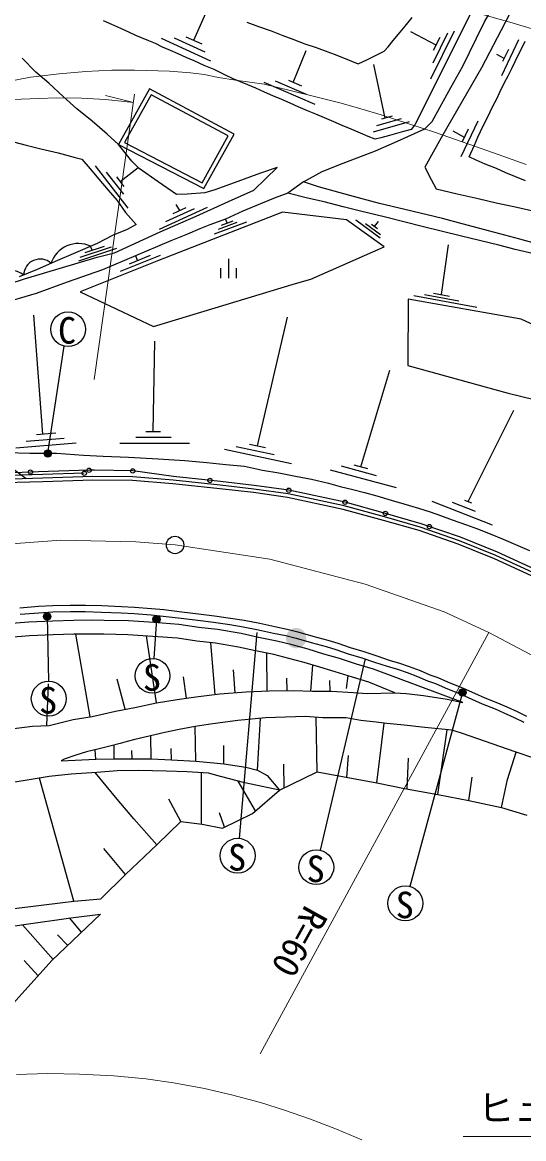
# Model space of a CAD drawing. Units: millimetres at full size, sheet at 1:1000; details may follow other scales. Extents: x 40000 to 680000, y 20000 to 380000.
# Drawn here: x 449102 to 483669, y 263692 to 340653 of the extents above; entities that cross this region are included whole.
import ezdxf
from ezdxf.enums import TextEntityAlignment as Align

# ---------------------------------------------------------------- set-up
doc = ezdxf.new("R2010")
doc.units = ezdxf.units.MM
doc.header["$LTSCALE"] = 1000
doc.linetypes.add('CHAIN', pattern=[18.5, 12, -1.5, 3.5, -1.5])
for name, color, linetype, lineweight in [('M-BGD', 7, 'Continuous', 25), ('M-BGD-EXST', 7, 'Continuous', 25), ('M-BMK', 2, 'CHAIN', 13), ('M-BMK-SRVR', 3, 'Continuous', 25), ('M-STR-HTXT', 7, 'Continuous', 13)]:
    doc.layers.add(name, color=color, linetype=linetype, lineweight=lineweight)
doc.styles.add('ＭＳ ゴシック', font='')
doc.styles.get('ＭＳ ゴシック').set_extended_font_data('MS Gothic')

msp = doc.modelspace()

# ---------------------------------------------------------------- hatches: boundary and pattern name
at = {"layer": 'M-BGD'}
msp.add_hatch(color=256, dxfattribs=at).paths.add_polyline_path([(467282, 298199, 1), (468682, 298199, 1)])
at = {"layer": 'M-BGD-EXST'}
for points in [[(450645, 310812, 1), (451084, 311051, 0.41421), (450745, 311151, 0.41421)], [(450598, 299568, 1), (451037, 299808, 0.41421), (450698, 299908, 0.41421)], [(458132, 299377, 1), (458571, 299616, 0.41421), (458232, 299716, 0.41421)], [(479227, 294333, 1), (479666, 294572, 0.41421), (479327, 294672, 0.41421)]]:
    msp.add_hatch(color=256, dxfattribs=at).paths.add_polyline_path(points)

# ---------------------------------------------------------------- linework, layer by layer
at = {"layer": 'M-BGD'}
for p, q in [((460924, 339412), (461748, 341285)), ((458664, 339566), (462073, 338006)), ((459579, 339588), (461685, 338624)), ((460379, 339661), (461469, 339163)), ((477630, 339073), (475898, 339998)), ((477271, 336756), (478903, 340075)), ((477429, 337871), (478439, 339925)), ((477459, 338725), (477904, 339629)), ((482159, 336989), (483334, 339465)), ((467782, 336516), (468668, 338702)), ((482239, 337973), (482635, 338808)), ((482326, 338158), (481810, 338439)), ((474116, 334055), (473341, 337751)), ((465749, 336521), (469275, 335002)), ((466544, 336614), (468671, 335697)), ((467449, 336659), (468347, 336272)), ((473553, 333532), (475248, 334012)), ((473894, 333993), (474620, 334198)), ((473323, 333103), (475800, 333805)), ((479360, 331403), (480525, 333863)), ((479460, 332431), (479876, 333310)), ((479591, 332709), (478799, 333144)), ((454118, 330759), (456388, 327838)), ((454894, 330331), (456086, 328797)), ((455851, 329670), (457088, 330643)), ((455596, 329998), (456105, 329343)), ((458554, 326392), (461867, 327902)), ((459504, 327484), (460405, 327895)), ((459954, 327690), (459700, 328103)), ((459008, 326929), (460984, 327829)), ((463234, 326828), (463110, 327086)), ((462363, 326079), (464591, 326904)), ((462630, 326391), (463926, 326871)), ((462828, 326678), (463640, 326978)), ((472095, 327034), (473785, 325798)), ((472766, 326791), (473801, 326034)), ((473176, 326738), (473599, 326429)), ((473387, 326584), (473656, 326933)), ((453009, 324220), (455622, 325083)), ((453098, 324460), (455250, 325170)), ((453430, 324780), (454776, 325224)), ((453918, 324941), (453806, 325218)), ((477999, 321882), (478492, 325310)), ((455880, 323489), (458621, 324601)), ((456484, 324004), (457928, 324590)), ((457054, 324235), (456919, 324555)), ((463332, 323016), (463332, 324344)), ((462799, 323016), (462799, 323713)), ((463865, 323016), (463865, 323713)), ((476090, 321829), (480430, 321024)), ((476841, 321893), (479209, 321454)), ((477451, 321983), (478547, 321780)), ((450516, 312271), (449903, 320464)), ((465318, 311458), (467378, 320321)), ((458127, 312449), (458236, 318675)), ((472438, 310014), (474439, 316672)), ((479835, 307627), (482986, 313909)), ((449364, 311776), (451988, 311990)), ((450083, 312236), (451417, 312345)), ((456922, 312049), (459362, 312049)), ((457615, 312449), (458640, 312449)), ((448655, 311317), (452816, 311656)), ((455825, 311649), (460632, 311649)), ((463047, 311227), (467652, 310246)), ((463849, 311414), (466458, 310858)), ((464765, 311576), (465871, 311341)), ((447140, 310864), (449366, 309195)), ((470336, 309805), (474871, 308578)), ((471080, 310070), (473497, 309416)), ((471969, 310140), (472907, 309887)), ((477327, 307641), (481485, 306015)), ((478740, 307572), (480333, 306949)), ((479599, 307719), (480071, 307534)), ((453787, 292784), (452802, 298469)), ((458356, 293732), (457675, 298351)), ((462398, 294317), (462109, 297884)), ((465978, 294556), (465967, 297159)), ((469002, 294546), (469128, 296345)), ((460418, 294059), (460215, 295534)), ((463767, 294433), (463672, 296004)), ((471543, 295609), (471423, 294723)), ((450799, 292167), (450909, 295043)), ((456185, 293296), (455649, 295361)), ((467356, 294585), (467332, 295444)), ((470326, 294542), (470313, 295278)), ((465310, 289101), (465524, 292675)), ((469434, 288974), (469358, 292745)), ((461065, 289711), (461015, 292098)), ((473538, 288227), (474054, 292333)), ((477745, 287417), (478401, 291887)), ((457980, 289880), (457967, 291461)), ((454164, 289862), (454115, 290499)), ((455441, 289874), (455429, 290836)), ((456666, 289876), (456661, 290459)), ((459379, 289819), (459363, 290599)), ((462990, 289542), (462987, 290801)), ((467146, 287874), (467139, 289519)), ((471486, 288600), (471592, 290099)), ((475643, 287802), (475730, 289932)), ((461451, 285379), (461452, 288925)), ((479885, 287004), (480120, 288624)), ((452660, 280072), (450291, 288541)), ((465178, 286301), (463976, 288350)), ((460031, 285566), (459205, 287109)), ((463042, 285172), (462687, 286149)), ((456217, 281910), (454719, 283703)), ((453188, 277918), (452360, 278913)), ((451236, 276052), (449117, 278441)), ((452248, 277020), (451534, 277748)), ((450200, 274922), (449232, 275965))]:
    msp.add_line(p, q, dxfattribs=at)
for points in [[(482173, 345609), (479980, 341195), (476176, 333587)], [(484842, 345619), (484174, 344224), (482384, 340645), (480751, 337519), (478093, 332906), (476861, 330677), (477291, 329814), (477624, 329180), (479089, 328821), (480532, 328499), (481764, 328210), (482997, 327946), (484496, 327600), (485602, 327380), (487038, 327053), (488408, 326776), (489560, 326531), (490699, 326261), (491898, 326031), (492889, 325845), (493325, 325730)], [(468495, 329646), (469780, 330366), (471221, 330939), (473447, 331802), (474958, 332467), (476864, 333313), (477353, 333817), (477888, 334785), (478641, 336166), (479478, 337637), (480401, 339522), (480974, 340684), (481462, 341551), (482145, 342949), (482904, 344451), (483361, 345194)], [(464580, 340663), (465387, 340366), (466251, 340065), (467060, 339741), (467749, 339498), (468580, 339181), (469356, 338915), (470156, 338611), (470778, 338378), (471631, 338035), (472266, 337796), (472908, 338093), (473540, 338408), (474046, 338656), (474324, 338956), (474679, 339406), (475033, 339847), (475505, 340381), (475989, 340979)], [(463631, 336746), (463069, 337038), (462332, 337397), (461649, 337679), (460944, 337993), (460389, 338234), (459855, 338470), (459322, 338716), (458778, 338944), (458289, 339187), (457834, 339366), (457327, 339577), (456935, 339738), (456449, 339984), (455897, 340236), (455268, 340500), (454691, 340757)], [(483805, 329732), (483052, 330021), (482428, 330266), (481789, 330576), (481016, 330865), (480387, 331144), (479900, 331390), (480276, 332194), (480501, 332729), (480691, 333124), (480922, 333604), (481132, 333991), (481354, 334477), (481543, 334862), (481815, 335386), (482021, 335827), (482344, 336494), (482589, 336964), (482844, 337465), (483080, 337952), (483341, 338479), (483531, 338867), (483779, 339364)], [(447108, 322284), (449261, 322977), (454253, 324461), (455464, 324759), (458602, 326221), (461091, 327300), (463314, 328312), (465055, 329091), (466675, 330643), (465522, 330259), (463718, 329587), (462372, 329107), (461689, 328893), (460462, 328797), (459725, 328786), (458475, 329659), (457147, 330584), (456657, 331074), (455744, 332238), (454952, 332943), (453924, 333842), (452862, 334690), (451927, 335531), (450925, 336455), (450033, 337228), (449082, 338186)], [(476176, 333587), (475913, 333261), (475380, 333120), (474420, 332843), (473810, 332685), (473423, 332587), (472955, 332790), (472407, 333016), (471785, 333295), (471162, 333551), (470573, 333803), (469933, 334062), (469335, 334324), (468775, 334547), (468124, 334834), (467571, 335084), (466990, 335325), (466379, 335593), (465798, 335849), (465198, 336103), (464659, 336350), (463631, 336746)], [(448504, 332413), (449371, 332193), (450374, 331940), (451565, 331650), (452746, 331341), (453206, 331219), (453769, 330564), (454387, 329851), (455015, 329085), (455632, 328362), (456218, 327553), (456941, 326712), (456335, 326369), (455376, 325977), (454258, 325414), (452614, 324702), (451517, 324243), (450117, 323617), (448884, 323097)], [(485974, 325001), (483400, 325708), (481681, 326157), (479431, 326755), (478068, 327126), (475477, 327755), (473735, 328173), (471673, 328716), (469527, 329312), (468495, 329646), (467403, 328874)], [(484376, 324693), (483092, 324993), (481953, 325292), (480634, 325621), (479374, 325909), (477974, 326261), (476760, 326554), (475417, 326893), (474054, 327244), (472423, 327636), (471221, 327935), (469907, 328287), (468762, 328528), (467403, 328874), (466539, 328557), (465514, 328148), (464299, 327636), (463110, 327086), (462037, 326703), (461351, 326426), (460500, 326058), (459342, 325595), (458415, 325187), (454630, 323587), (452187, 322729), (450056, 321952), (447532, 321226)], [(475706, 321557), (475687, 316988), (482591, 315078), (484390, 314649), (488229, 313099), (491103, 311883), (494881, 309512), (499113, 309512)], [(499113, 309512), (496194, 312774), (495467, 313334), (490236, 317053), (483488, 320178), (475706, 321557)], [(448032, 310995), (449626, 310948), (451469, 310941), (453318, 310824), (454667, 310749), (456426, 310666), (458469, 310563), (460305, 310447), (461817, 310316), (463132, 310178), (464424, 310048), (465668, 309787), (466784, 309601), (467932, 309374), (469038, 309147), (470206, 308886), (471014, 308654), (471892, 308445), (472684, 308242), (473542, 308017), (474535, 307715), (475415, 307468), (476421, 307157), (477230, 306901), (477938, 306644), (478749, 306348), (479718, 306021), (480485, 305723), (481361, 305383), (482250, 305020), (483273, 304581), (484065, 304236)], [(453369, 309568), (450498, 309479), (446905, 309372), (443259, 308996), (439613, 308393), (436493, 307711), (435562, 307717)], [(453700, 309774), (450225, 309673), (447400, 309548), (444403, 309286), (441634, 308922), (437363, 308084), (436795, 307956)], [(484415, 302953), (481858, 304131), (479324, 305150), (476605, 306087), (474137, 306799), (471351, 307562), (467477, 308393), (465093, 308728), (462771, 308996), (459526, 309332), (456712, 309728), (454069, 309774), (453700, 309774)], [(484311, 302726), (481759, 303901), (479236, 304916), (476530, 305849), (474069, 306558), (471292, 307319), (467433, 308147), (465061, 308480), (462744, 308748), (459503, 309083), (456716, 309310), (453958, 309336), (450506, 309229), (446921, 309122), (443292, 308749), (439660, 308148), (436502, 307457), (434381, 307046)], [(484207, 302499), (481660, 303672), (479149, 304682), (476455, 305610), (474001, 306318), (471233, 307076), (467389, 307901), (465030, 308232), (462716, 308499), (459480, 308834), (456705, 309060), (453961, 309086), (450513, 308979), (446938, 308873), (443325, 308501), (439707, 307902), (436511, 307203), (434498, 306712)], [(448919, 300290), (450218, 300400), (451197, 300453), (452410, 300475), (453450, 300480), (454584, 300449), (455948, 300391), (456839, 300336), (458015, 300248), (458849, 300173), (460110, 300021), (461252, 299885), (462348, 299739), (463466, 299573), (464405, 299431), (465474, 299222), (466519, 298991), (467365, 298824), (468101, 298633), (469128, 298336), (470168, 298055), (470862, 297849), (471702, 297549), (472654, 297279), (473536, 296975), (474400, 296687), (475098, 296481), (475777, 296255), (476524, 295967), (477194, 295673), (477748, 295484), (478424, 295197), (479506, 294744), (480274, 294410), (480989, 294088), (481865, 293747), (482497, 293469), (483213, 293135), (483856, 292818)], [(479470, 293751), (473312, 296049), (472152, 296413), (470960, 296790), (469897, 297102), (468804, 297438), (467706, 297726), (466640, 297993), (465385, 298244), (464186, 298517), (462566, 298785), (461270, 298942), (459896, 299143), (458176, 299270), (456424, 299386), (454747, 299418), (453850, 299428), (452647, 299418), (451197, 299376), (449543, 299302), (448091, 299196)], [(448952, 299841), (450249, 299951), (451213, 300003), (452415, 300025), (453445, 300030), (454568, 299999), (455925, 299942), (456808, 299887), (457978, 299800), (458802, 299725), (460057, 299575), (461196, 299439), (462286, 299293), (463399, 299128), (464328, 298987), (465382, 298781), (466426, 298551), (467265, 298385), (467982, 298199), (469007, 297903), (470045, 297622), (470722, 297421), (471565, 297121), (472519, 296849), (473392, 296549), (474265, 296257), (474963, 296051), (475625, 295831), (476352, 295550), (477030, 295254), (477587, 295063), (478249, 294783), (479329, 294330), (480092, 293999), (480814, 293673), (481693, 293331), (482311, 293060), (483018, 292729), (483671, 292407)], [(447975, 291892), (449804, 292121), (450946, 292173), (452599, 292579), (453918, 292807), (455520, 293171), (456850, 293421), (458356, 293732), (459779, 293960), (461058, 294158), (462710, 294355), (464540, 294490), (466129, 294562), (467793, 294594), (469101, 294542), (470392, 294542), (471929, 294459), (472884, 294376), (474786, 294417), (472988, 295154), (471867, 295507), (470683, 295881), (469624, 296192), (468544, 296524), (467471, 296806), (466432, 297065), (465186, 297315), (464002, 297584), (462432, 297845), (461144, 298000), (459792, 298198), (458110, 298322), (456384, 298437), (454733, 298468), (453848, 298478), (452664, 298468), (451231, 298427), (449599, 298354), (448185, 298250)], [(474786, 294417), (475573, 294393), (476765, 294250), (478393, 294000), (479470, 293751)], [(484373, 289914), (483141, 290332), (479385, 291652), (478722, 291858), (476847, 292028), (475420, 292198), (474241, 292311), (473505, 292398), (472450, 292531), (471438, 292707), (469819, 292707), (468630, 292805), (465869, 292707), (463963, 292529), (462749, 292368), (461919, 292246), (461015, 292098), (459927, 291898), (458929, 291689), (458247, 291526), (457558, 291367), (456863, 291203), (456325, 291062), (455853, 290944), (455130, 290760), (454405, 290566), (453533, 290363), (452782, 290124), (451979, 289865), (451776, 289740), (454164, 289862), (455441, 289874), (456739, 289876), (457980, 289880), (459379, 289819), (461065, 289711), (462317, 289603), (462990, 289542), (464516, 289294), (465310, 289101), (465982, 288730), (466838, 287727)], [(482149, 286534), (482565, 288458), (483141, 290332)], [(466838, 287727), (464444, 288228), (462776, 288664), (461929, 288896), (460466, 288985), (459022, 289038), (457132, 289074), (455634, 289047), (454242, 288932), (452476, 288825), (450960, 288655), (449445, 288397), (448152, 288192), (445255, 286428), (443695, 285455), (441751, 284207), (440432, 283431), (438746, 282361), (437560, 281538), (435118, 279427), (433744, 278250), (432256, 276957), (429991, 274970), (427627, 272812)], [(448547, 279556), (451885, 279967), (452660, 280072), (454524, 280227), (456217, 281910), (458402, 283973), (460031, 285566), (461501, 285372), (462899, 285102), (464962, 286116), (466838, 287727), (469434, 288974), (473538, 288227), (475455, 287836), (477745, 287417), (479885, 287004), (482149, 286534), (483896, 285996)], [(458368, 283940), (456794, 285746), (455643, 287099), (454129, 288925)]]:
    msp.add_lwpolyline(points, dxfattribs=at)
for points in [[(457877, 336062), (455744, 332238), (461628, 329186), (463700, 332948)], [(457996, 335659), (456157, 332362), (461507, 329587), (463291, 332827)], [(453084, 322075), (458140, 319687), (467932, 322647), (468994, 322950), (474051, 325175), (471460, 327045), (467036, 327575), (458487, 324227)], [(454497, 279170), (451148, 275969), (446199, 270506), (440878, 269112), (437520, 268438), (433209, 269076), (430554, 269387), (429378, 269304), (424965, 269123), (426228, 270968), (428917, 272333), (434675, 275152), (436292, 275675), (441156, 277280), (442433, 277431), (445493, 277903), (449206, 278455), (452444, 278926)]]:
    msp.add_lwpolyline(points, close=True, dxfattribs=at)
for centre in [(449662, 309649), (453369, 309568), (453700, 309774), (456712, 309728), (462041, 309072), (467477, 308393), (471351, 307562), (474137, 306799), (477171, 305892)]:
    msp.add_circle(centre, 150, dxfattribs=at)
for centre, radius, start, end in [((452968, 323409), 1994, 65.14738, 161.3349), ((450329, 323197), 1133, 48.58425, 178.40267), ((448319, 322133), 1404, 51.32564, 176.12454)]:
    msp.add_arc(centre, radius, start, end, dxfattribs=at)
at = {"layer": 'M-BGD-EXST'}
for p, q in [((450855, 310952), (451981, 318321)), ((450818, 299688), (450900, 295226)), ((458352, 299496), (458164, 296797)), ((465270, 298579), (464053, 284395)), ((472749, 296770), (469645, 283575)), ((479447, 294453), (475825, 281076))]:
    msp.add_line(p, q, dxfattribs=at)
for centre, radius in [((452260, 319493), 1200), ((450865, 310932), 250), ((450818, 299688), 250), ((458352, 299496), 250), ((458081, 295600), 1200), ((450922, 294026), 1200), ((479447, 294453), 250), ((463951, 283200), 1200), ((469370, 282407), 1200), ((475512, 279918), 1200)]:
    msp.add_circle(centre, radius, dxfattribs=at)
at = {"layer": 'M-BMK'}
msp.add_lwpolyline([(265748, 270866), (300012, 271285), (307827, 271500), (317982, 272117), (331293, 273314), (344478, 274931), (354438, 276565), (363688, 278567), (374961, 281418), (386922, 285040), (388628, 285628), (433493, 301886), (440414, 303643), (445735, 304501), (451760, 304952), (456936, 304827), (459632, 304622), (466156, 303652), (472732, 301927), (478193, 300005), (481268, 298580), (548412, 263314)], dxfattribs=at)
at = {"layer": 'M-BMK-SRVR'}
msp.add_circle((459632, 304622), 600, dxfattribs=at)
at = {"layer": 'M-STR-HTXT'}
for p, q in [((454060, 316040), (456845, 335695)), ((456763, 335118), (454826, 335614)), ((465509, 269544), (481268, 298580))]:
    msp.add_line(p, q, dxfattribs=at)
for points in [[(478565, 341724), (480336, 341323), (482708, 340665), (485163, 339930)], [(462624, 336856), (461633, 337060), (460700, 337164), (459252, 337295), (456844, 337351), (455272, 337351), (453474, 337258), (451634, 337098), (449663, 336872), (446701, 336298)], [(476590, 333386), (473834, 334279), (472430, 334687), (471078, 335082), (469427, 335500), (467572, 335959), (465770, 336383), (463794, 336663), (462624, 336856)], [(456763, 335118), (454846, 335327), (453172, 335426), (451460, 335453), (449019, 335363), (447254, 335273), (444275, 334697), (441177, 334004), (438341, 333392), (436464, 332963), (434660, 332614), (431786, 331967), (429967, 331599), (428593, 331333), (425971, 330736), (424381, 330392), (422956, 330080), (421793, 329822), (420236, 329502), (418971, 329252), (418172, 329069), (416779, 328752), (414928, 328363), (414175, 328165)], [(483843, 330842), (481579, 331660), (480348, 332099), (477578, 333063), (476590, 333386)], [(513595, 277008), (505601, 263842), (479502, 263842)], [(472502, 263611), (470767, 264345), (468967, 265038), (467173, 265665), (465521, 266184), (463533, 266705), (461666, 267158), (459521, 267545), (457618, 267819), (455406, 268018), (453052, 268145), (450871, 268192), (448711, 268105)]]:
    msp.add_lwpolyline(points, dxfattribs=at)

# ---------------------------------------------------------------- texts
at = {"layer": 'M-BGD-EXST', "style": 'ＭＳ ゴシック'}
for s, p in [('C', (452185, 319417)), ('S', (458039, 295488)), ('S', (450880, 293915)), ('S', (463909, 283088)), ('S', (469328, 282295)), ('S', (475470, 279806))]:
    msp.add_text(s, height=1833, dxfattribs=at).set_placement(p, align=Align.MIDDLE_CENTER)
at = {"layer": 'M-STR-HTXT', "style": 'ＭＳ ゴシック'}
msp.add_text('R=60', height=1833, rotation=240.945, dxfattribs=at).set_placement((468217, 277260), align=Align.MIDDLE_CENTER)
msp.add_text('ヒューム管\u3000φ200', height=1833, dxfattribs=at).set_placement((480502, 264342), align=Align.BOTTOM_LEFT)

doc.saveas('drawing.dxf')
